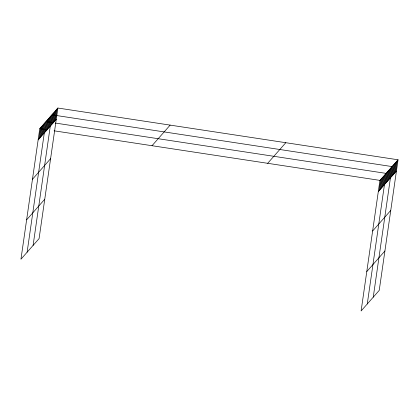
<?xml version="1.0" encoding="UTF-8"?>
<svg xmlns="http://www.w3.org/2000/svg" width="419" height="419" viewBox="0 0 419 419"><rect width="100%" height="100%" fill="white"/><g stroke="black" fill="none" stroke-linecap="round" stroke-linejoin="round"><path stroke-width="0.63" d="M57.895 108.034L39.768 128.633L20.95 259.214L39.077 238.615L57.895 108.034L398.05 159.786L379.232 290.367L361.105 310.966L379.923 180.385L398.05 159.786M39.025 138.888L40.648 127.633M39.905 137.888L41.528 126.632M40.784 136.887L42.408 125.632M41.664 135.887L43.288 124.632M42.549 134.887L44.168 123.631M43.429 133.886L45.048 122.631M27.115 252.212L45.933 121.63L53.412 122.767M45.163 131.917L46.787 120.656M46.017 130.948L47.64 119.687M46.87 129.974L48.494 118.718M47.729 129.005L49.348 117.744M48.583 128.031L50.207 116.775M49.437 127.062L51.06 115.801M33.096 245.414L51.914 114.832L392.069 166.584L373.25 297.165M51.144 125.119L52.768 113.863M51.998 124.15L53.622 112.889M52.857 123.176L54.475 111.92M53.711 122.207L55.334 110.946M54.564 121.238L56.188 109.977M55.418 120.263L57.042 109.008M379.179 190.64L380.803 179.384M380.059 189.639L381.683 178.384M380.939 188.639L382.563 177.384M381.819 187.639L383.443 176.383M382.699 186.638L384.323 175.383M383.584 185.638L385.202 174.383M367.269 303.964L386.082 173.382L55.287 123.055M385.318 183.669L386.941 172.408M386.171 182.694L387.795 171.439M387.025 181.726L388.649 170.47M387.879 180.757L389.502 169.496M388.738 179.782L390.356 168.527M389.591 178.813L391.215 167.553M391.299 176.87L392.922 165.615M392.153 175.901L393.776 164.641M393.012 174.927L394.63 163.672M393.865 173.958L395.484 162.698M394.719 172.984L396.343 161.729M395.573 172.015L397.196 160.76M38.145 139.888L56.272 119.295M32.473 179.269L50.599 158.67M26.622 219.839L44.754 199.24M152.018 145.712L170.145 125.113M267.668 163.305L285.8 142.706M378.299 191.64L396.426 171.046M372.622 231.021L390.754 210.422M366.777 271.591L384.909 250.991M39.768 128.633L47.253 129.77M54.109 130.817L379.923 180.385"/></g></svg>
